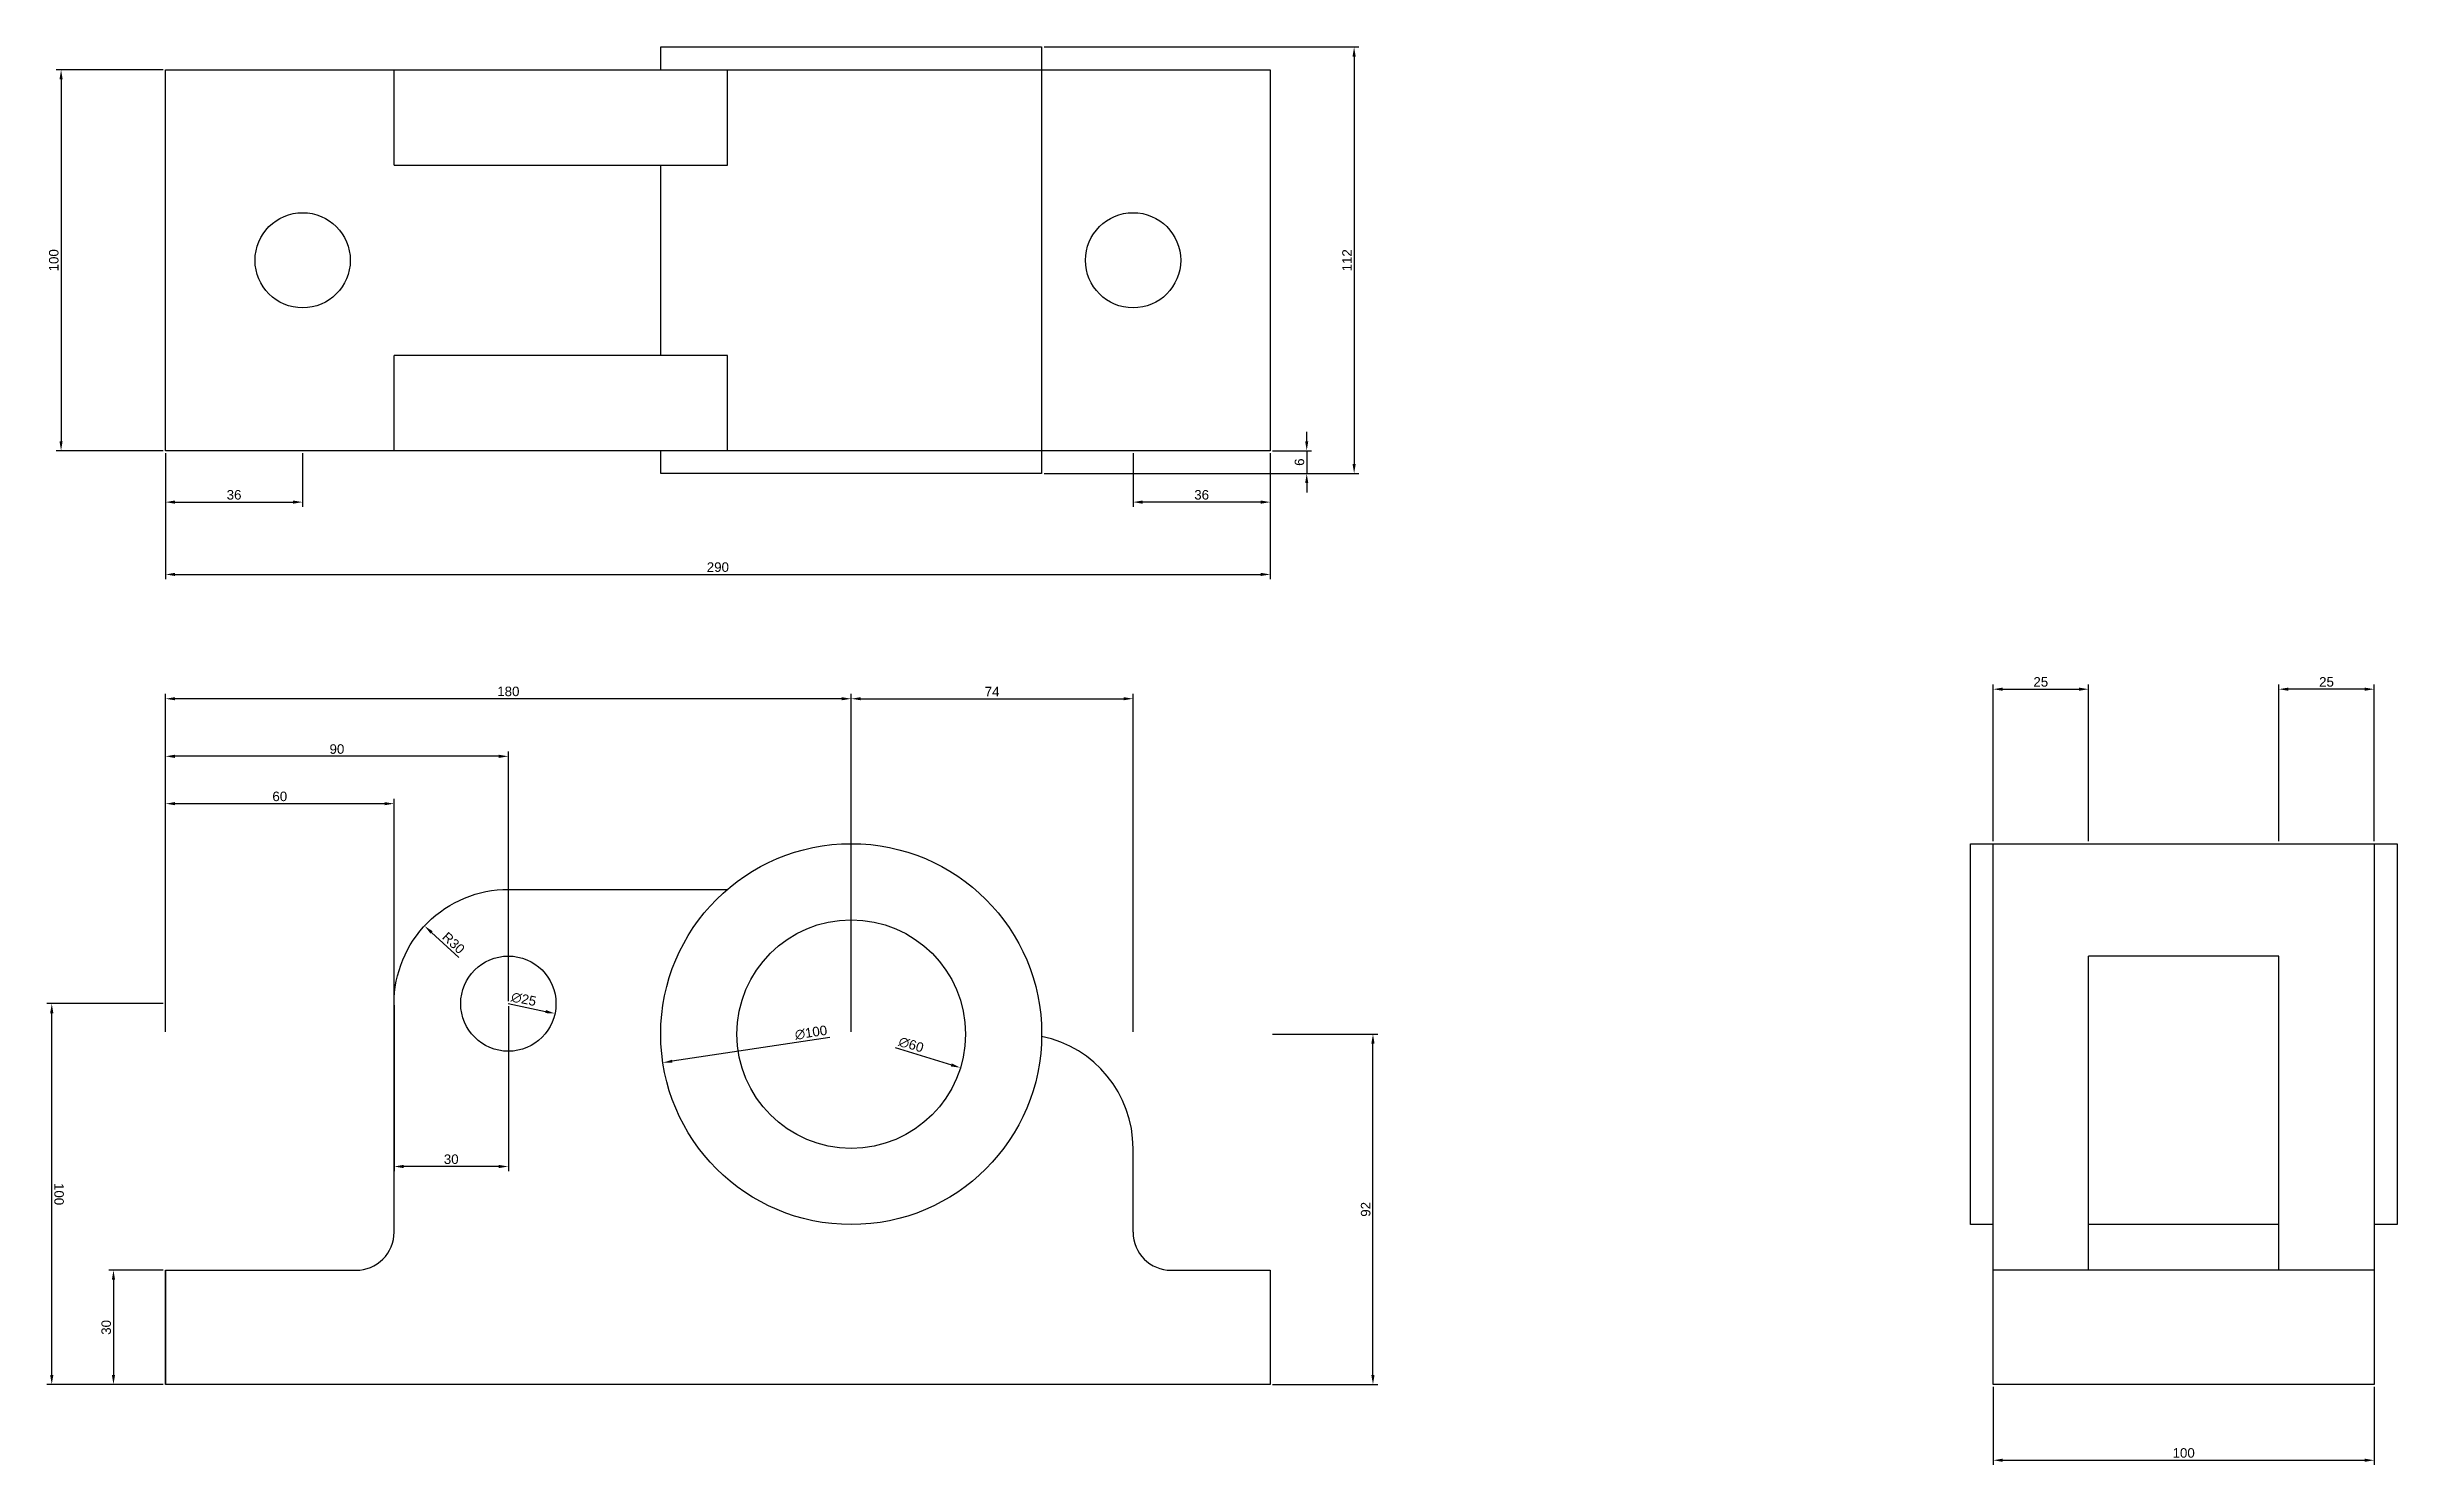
# Model space of a CAD drawing. Header units: millimetres. Extents: x 2588 to 3205, y 1691 to 2063.
import ezdxf

# ---------------------------------------------------------------- set-up
doc = ezdxf.new("R2010")
doc.units = ezdxf.units.MM
doc.styles.get("Standard").update_dxf_attribs({"font": 'arial.ttf'})
doc.dimstyles.new('ISO-25', dxfattribs={"dimtxt": 2.5, "dimasz": 2.5, "dimexe": 1.25, "dimexo": 0.625, "dimtad": 1, "dimtxsty": 'Standard', "dimcen": 2.5, "dimclrd": 3, "dimclre": 3, "dimclrt": 3, "dimadec": 0, "dimazin": 0, "dimtfac": 1, "dimtmove": 0, "dimatfit": 3, "dimfxl": 1, "dimarcsym": 0})

# ---------------------------------------------------------------- blocks, each defined once
blk = doc.blocks.new('*D1')
at = {"color": 3, "lineweight": -2, "transparency": 16777216}
for p, q in [((2618.98, 2057.12), (2590.93, 2057.12)), ((2592.18, 2054.62), (2592.18, 1959.62)), ((2618.98, 1957.12), (2590.93, 1957.12))]:
    blk.add_line(p, q, dxfattribs=at)
at = {"color": 3, "transparency": 16777216}
for points in [[(2591.77, 2054.62), (2592.6, 2054.62), (2592.18, 2057.12)], [(2591.77, 1959.62), (2592.6, 1959.62), (2592.18, 1957.12)]]:
    blk.add_solid(points, dxfattribs=at)
at = {"layer": 'Defpoints', "color": 0, "transparency": 16777216}
for p in [(2619.6, 2057.12), (2592.18, 1957.12), (2619.6, 1957.12)]:
    blk.add_point(p, dxfattribs=at)
at = {"color": 3, "transparency": 16777216, "insert": (2590.28, 2007.12), "char_height": 2.5, "attachment_point": 5, "rotation": 90}
blk.add_mtext('100', dxfattribs=at)
blk = doc.blocks.new('*D2')
at = {"color": 3, "lineweight": -2, "transparency": 16777216}
for p, q in [((2619.6, 1956.49), (2619.6, 1942.38)), ((2655.6, 1956.49), (2655.6, 1942.38)), ((2622.1, 1943.63), (2653.1, 1943.63))]:
    blk.add_line(p, q, dxfattribs=at)
at = {"color": 3, "transparency": 16777216}
for points in [[(2622.1, 1944.05), (2622.1, 1943.21), (2619.6, 1943.63)], [(2653.1, 1944.05), (2653.1, 1943.21), (2655.6, 1943.63)]]:
    blk.add_solid(points, dxfattribs=at)
at = {"layer": 'Defpoints', "color": 0, "transparency": 16777216}
for p in [(2619.6, 1957.12), (2655.6, 1957.12), (2655.6, 1943.63)]:
    blk.add_point(p, dxfattribs=at)
at = {"color": 3, "transparency": 16777216, "insert": (2637.6, 1945.53), "char_height": 2.5, "attachment_point": 5}
blk.add_mtext('36', dxfattribs=at)
blk = doc.blocks.new('*D3')
at = {"color": 3, "lineweight": -2, "transparency": 16777216}
for p, q in [((2873.6, 1956.49), (2873.6, 1942.38)), ((2909.6, 1956.49), (2909.6, 1942.38)), ((2907.1, 1943.63), (2876.1, 1943.63))]:
    blk.add_line(p, q, dxfattribs=at)
at = {"color": 3, "transparency": 16777216}
for points in [[(2876.1, 1944.05), (2876.1, 1943.21), (2873.6, 1943.63)], [(2907.1, 1944.05), (2907.1, 1943.21), (2909.6, 1943.63)]]:
    blk.add_solid(points, dxfattribs=at)
at = {"layer": 'Defpoints', "color": 0, "transparency": 16777216}
for p in [(2873.6, 1957.12), (2909.6, 1957.12), (2873.6, 1943.63)]:
    blk.add_point(p, dxfattribs=at)
at = {"color": 3, "transparency": 16777216, "insert": (2891.6, 1945.53), "char_height": 2.5, "attachment_point": 5}
blk.add_mtext('36', dxfattribs=at)
blk = doc.blocks.new('*D4')
at = {"color": 3, "lineweight": -2, "transparency": 16777216}
for p, q in [((2919.18, 1959.62), (2919.18, 1962.12)), ((2910.23, 1957.12), (2920.43, 1957.12)), ((2919.18, 1957.12), (2919.18, 1951.12)), ((2910.23, 1951.12), (2920.43, 1951.12)), ((2919.18, 1948.62), (2919.18, 1946.12))]:
    blk.add_line(p, q, dxfattribs=at)
at = {"color": 3, "transparency": 16777216}
for points in [[(2918.77, 1959.62), (2919.6, 1959.62), (2919.18, 1957.12)], [(2918.77, 1948.62), (2919.6, 1948.62), (2919.18, 1951.12)]]:
    blk.add_solid(points, dxfattribs=at)
at = {"layer": 'Defpoints', "color": 0, "transparency": 16777216}
for p in [(2909.6, 1957.12), (2909.6, 1951.12), (2919.18, 1951.12)]:
    blk.add_point(p, dxfattribs=at)
at = {"color": 3, "transparency": 16777216, "insert": (2917.28, 1954.12), "char_height": 2.5, "attachment_point": 5, "rotation": 90}
blk.add_mtext('6', dxfattribs=at)
blk = doc.blocks.new('*D5')
at = {"color": 3, "lineweight": -2, "transparency": 16777216}
for p, q in [((2850.23, 2063.12), (2932.88, 2063.12)), ((2931.63, 2060.62), (2931.63, 1953.62)), ((2850.23, 1951.12), (2932.88, 1951.12))]:
    blk.add_line(p, q, dxfattribs=at)
at = {"color": 3, "transparency": 16777216}
for points in [[(2931.21, 2060.62), (2932.04, 2060.62), (2931.63, 2063.12)], [(2931.21, 1953.62), (2932.04, 1953.62), (2931.63, 1951.12)]]:
    blk.add_solid(points, dxfattribs=at)
at = {"layer": 'Defpoints', "color": 0, "transparency": 16777216}
for p in [(2849.6, 2063.12), (2849.6, 1951.12), (2931.63, 1951.12)]:
    blk.add_point(p, dxfattribs=at)
at = {"color": 3, "transparency": 16777216, "insert": (2929.75, 2007.12), "char_height": 2.5, "attachment_point": 5, "rotation": 90}
blk.add_mtext('112', dxfattribs=at)
blk = doc.blocks.new('*D6')
at = {"color": 3, "lineweight": -2, "transparency": 16777216}
for p, q in [((2619.6, 1956.49), (2619.6, 1923.39)), ((2909.6, 1956.49), (2909.6, 1923.39)), ((2622.1, 1924.64), (2907.1, 1924.64))]:
    blk.add_line(p, q, dxfattribs=at)
at = {"color": 3, "transparency": 16777216}
for points in [[(2622.1, 1925.06), (2622.1, 1924.23), (2619.6, 1924.64)], [(2907.1, 1925.06), (2907.1, 1924.23), (2909.6, 1924.64)]]:
    blk.add_solid(points, dxfattribs=at)
at = {"layer": 'Defpoints', "color": 0, "transparency": 16777216}
for p in [(2619.6, 1957.12), (2909.6, 1957.12), (2909.6, 1924.64)]:
    blk.add_point(p, dxfattribs=at)
at = {"color": 3, "transparency": 16777216, "insert": (2764.6, 1926.55), "char_height": 2.5, "attachment_point": 5}
blk.add_mtext('290', dxfattribs=at)
blk = doc.blocks.new('*D7')
at = {"color": 3, "lineweight": -2, "transparency": 16777216}
for p, q in [((2618.98, 1741.96), (2604.69, 1741.96)), ((2605.94, 1739.46), (2605.94, 1714.46)), ((2618.98, 1711.96), (2604.69, 1711.96))]:
    blk.add_line(p, q, dxfattribs=at)
at = {"color": 3, "transparency": 16777216}
for points in [[(2605.52, 1739.46), (2606.36, 1739.46), (2605.94, 1741.96)], [(2605.52, 1714.46), (2606.36, 1714.46), (2605.94, 1711.96)]]:
    blk.add_solid(points, dxfattribs=at)
at = {"layer": 'Defpoints', "color": 0, "transparency": 16777216}
for p in [(2619.6, 1741.96), (2605.94, 1711.96), (2619.6, 1711.96)]:
    blk.add_point(p, dxfattribs=at)
at = {"color": 3, "transparency": 16777216, "insert": (2604.04, 1726.96), "char_height": 2.5, "attachment_point": 5, "rotation": 90}
blk.add_mtext('30', dxfattribs=at)
blk = doc.blocks.new('*D8')
at = {"color": 3, "lineweight": -2, "transparency": 16777216}
for p, q in [((2618.97, 1811.96), (2588.49, 1811.96)), ((2589.74, 1714.46), (2589.74, 1809.46)), ((2618.98, 1711.96), (2588.49, 1711.96))]:
    blk.add_line(p, q, dxfattribs=at)
at = {"color": 3, "transparency": 16777216}
for points in [[(2590.16, 1809.46), (2589.32, 1809.46), (2589.74, 1811.96)], [(2590.16, 1714.46), (2589.33, 1714.46), (2589.74, 1711.96)]]:
    blk.add_solid(points, dxfattribs=at)
at = {"layer": 'Defpoints', "color": 0, "transparency": 16777216}
for p in [(2589.74, 1811.96), (2619.6, 1811.96), (2619.6, 1711.96)]:
    blk.add_point(p, dxfattribs=at)
at = {"color": 3, "transparency": 16777216, "insert": (2591.64, 1761.96), "char_height": 2.5, "attachment_point": 5, "rotation": 270.00132}
blk.add_mtext('100', dxfattribs=at)
blk = doc.blocks.new('*D9')
at = {"color": 3, "lineweight": -2, "transparency": 16777216}
for p, q in [((2619.6, 1812.58), (2619.6, 1865.71)), ((2677.1, 1864.46), (2622.1, 1864.46)), ((2679.6, 1812.58), (2679.6, 1865.71))]:
    blk.add_line(p, q, dxfattribs=at)
at = {"color": 3, "transparency": 16777216}
for points in [[(2622.1, 1864.88), (2622.1, 1864.05), (2619.6, 1864.46)], [(2677.1, 1864.88), (2677.1, 1864.05), (2679.6, 1864.46)]]:
    blk.add_solid(points, dxfattribs=at)
at = {"layer": 'Defpoints', "color": 0, "transparency": 16777216}
for p in [(2619.6, 1864.46), (2619.6, 1811.96), (2679.6, 1811.96)]:
    blk.add_point(p, dxfattribs=at)
at = {"color": 3, "transparency": 16777216, "insert": (2649.6, 1866.36), "char_height": 2.5, "attachment_point": 5}
blk.add_mtext('60', dxfattribs=at)
blk = doc.blocks.new('*D10')
at = {"color": 3, "lineweight": -2, "transparency": 16777216}
for p, q in [((2619.6, 1812.58), (2619.6, 1878.14)), ((2707.1, 1876.89), (2622.1, 1876.89)), ((2709.6, 1812.58), (2709.6, 1878.14))]:
    blk.add_line(p, q, dxfattribs=at)
at = {"color": 3, "transparency": 16777216}
for points in [[(2622.1, 1877.31), (2622.1, 1876.47), (2619.6, 1876.89)], [(2707.1, 1877.31), (2707.1, 1876.47), (2709.6, 1876.89)]]:
    blk.add_solid(points, dxfattribs=at)
at = {"layer": 'Defpoints', "color": 0, "transparency": 16777216}
for p in [(2619.6, 1876.89), (2619.6, 1811.96), (2709.6, 1811.96)]:
    blk.add_point(p, dxfattribs=at)
at = {"color": 3, "transparency": 16777216, "insert": (2664.6, 1878.79), "char_height": 2.5, "attachment_point": 5}
blk.add_mtext('90', dxfattribs=at)
blk = doc.blocks.new('*D11')
at = {"color": 3, "lineweight": -2, "transparency": 16777216}
for p, q in [((2619.6, 1804.58), (2619.6, 1893.26)), ((2797.1, 1892.01), (2622.1, 1892.01)), ((2799.6, 1804.58), (2799.6, 1893.26))]:
    blk.add_line(p, q, dxfattribs=at)
at = {"color": 3, "transparency": 16777216}
for points in [[(2622.1, 1892.43), (2622.1, 1891.6), (2619.6, 1892.01)], [(2797.1, 1892.43), (2797.1, 1891.6), (2799.6, 1892.01)]]:
    blk.add_solid(points, dxfattribs=at)
at = {"layer": 'Defpoints', "color": 0, "transparency": 16777216}
for p in [(2619.6, 1892.01), (2619.6, 1803.96), (2799.6, 1803.96)]:
    blk.add_point(p, dxfattribs=at)
at = {"color": 3, "transparency": 16777216, "insert": (2709.6, 1893.92), "char_height": 2.5, "attachment_point": 5}
blk.add_mtext('180', dxfattribs=at)
blk = doc.blocks.new('*D12')
at = {"color": 3, "lineweight": -2, "transparency": 16777216}
for p, q in [((2799.6, 1804.58), (2799.6, 1893.26)), ((2802.1, 1892.01), (2871.1, 1892.01)), ((2873.6, 1804.58), (2873.6, 1893.26))]:
    blk.add_line(p, q, dxfattribs=at)
at = {"color": 3, "transparency": 16777216}
for points in [[(2802.1, 1892.43), (2802.1, 1891.6), (2799.6, 1892.01)], [(2871.1, 1892.43), (2871.1, 1891.6), (2873.6, 1892.01)]]:
    blk.add_solid(points, dxfattribs=at)
at = {"layer": 'Defpoints', "color": 0, "transparency": 16777216}
for p in [(2873.6, 1892.01), (2799.6, 1803.96), (2873.6, 1803.96)]:
    blk.add_point(p, dxfattribs=at)
at = {"color": 3, "transparency": 16777216, "insert": (2836.6, 1893.89), "char_height": 2.5, "attachment_point": 5}
blk.add_mtext('74', dxfattribs=at)
blk = doc.blocks.new('*D13')
at = {"color": 3, "lineweight": -2, "transparency": 16777216}
for p, q in [((2910.23, 1803.96), (2937.82, 1803.96)), ((2936.57, 1714.46), (2936.57, 1801.46)), ((2910.23, 1711.96), (2937.82, 1711.96))]:
    blk.add_line(p, q, dxfattribs=at)
at = {"color": 3, "transparency": 16777216}
for points in [[(2936.15, 1801.46), (2936.98, 1801.46), (2936.57, 1803.96)], [(2936.15, 1714.46), (2936.98, 1714.46), (2936.57, 1711.96)]]:
    blk.add_solid(points, dxfattribs=at)
at = {"layer": 'Defpoints', "color": 0, "transparency": 16777216}
for p in [(2909.6, 1803.96), (2936.57, 1803.96), (2909.6, 1711.96)]:
    blk.add_point(p, dxfattribs=at)
at = {"color": 3, "transparency": 16777216, "insert": (2934.67, 1757.96), "char_height": 2.5, "attachment_point": 5, "rotation": 90}
blk.add_mtext('92', dxfattribs=at)
blk = doc.blocks.new('*D14')
at = {"color": 3, "lineweight": -2, "transparency": 16777216}
blk.add_line((2811.15, 1800.41), (2825.89, 1795.88), dxfattribs=at)
at = {"color": 3, "transparency": 16777216}
blk.add_solid([(2826.01, 1796.28), (2825.77, 1795.48), (2828.28, 1795.14)], dxfattribs=at)
at = {"layer": 'Defpoints', "color": 0, "transparency": 16777216}
for p in [(2770.93, 1812.77), (2828.28, 1795.14)]:
    blk.add_point(p, dxfattribs=at)
at = {"color": 3, "transparency": 16777216, "insert": (2815.34, 1801.18), "char_height": 2.5, "attachment_point": 5, "rotation": 342.91452}
blk.add_mtext('∅60', dxfattribs=at)
blk = doc.blocks.new('*D15')
at = {"color": 3, "lineweight": -2, "transparency": 16777216}
blk.add_line((2794.03, 1803.11), (2752.64, 1796.84), dxfattribs=at)
at = {"color": 3, "transparency": 16777216}
blk.add_solid([(2752.58, 1797.25), (2752.7, 1796.43), (2750.17, 1796.46)], dxfattribs=at)
at = {"layer": 'Defpoints', "color": 0, "transparency": 16777216}
for p in [(2849.04, 1811.45), (2750.17, 1796.46)]:
    blk.add_point(p, dxfattribs=at)
at = {"color": 3, "transparency": 16777216, "insert": (2789.05, 1804.35), "char_height": 2.5, "attachment_point": 5, "rotation": 8.61897}
blk.add_mtext('∅100', dxfattribs=at)
blk = doc.blocks.new('*D16')
at = {"color": 3, "lineweight": -2, "transparency": 16777216}
blk.add_line((2709.53, 1811.97), (2719.38, 1809.89), dxfattribs=at)
at = {"color": 3, "transparency": 16777216}
blk.add_solid([(2719.47, 1810.29), (2719.3, 1809.48), (2721.83, 1809.37)], dxfattribs=at)
at = {"layer": 'Defpoints', "color": 0, "transparency": 16777216}
for p in [(2697.37, 1814.55), (2721.83, 1809.37)]:
    blk.add_point(p, dxfattribs=at)
at = {"color": 3, "transparency": 16777216, "insert": (2713.64, 1813.12), "char_height": 2.5, "attachment_point": 5, "rotation": 348.04733}
blk.add_mtext('∅25', dxfattribs=at)
blk = doc.blocks.new('*D17')
at = {"color": 3, "lineweight": -2, "transparency": 16777216}
for p, q in [((2679.6, 1811.54), (2679.6, 1767.96)), ((2709.6, 1811.33), (2709.6, 1767.96)), ((2707.1, 1769.21), (2682.1, 1769.21))]:
    blk.add_line(p, q, dxfattribs=at)
at = {"color": 3, "transparency": 16777216}
for points in [[(2682.1, 1769.62), (2682.1, 1768.79), (2679.6, 1769.21)], [(2707.1, 1769.62), (2707.1, 1768.79), (2709.6, 1769.21)]]:
    blk.add_solid(points, dxfattribs=at)
at = {"layer": 'Defpoints', "color": 0, "transparency": 16777216}
for p in [(2679.6, 1812.16), (2709.6, 1811.96), (2679.6, 1769.21)]:
    blk.add_point(p, dxfattribs=at)
at = {"color": 3, "transparency": 16777216, "insert": (2694.6, 1771.11), "char_height": 2.5, "attachment_point": 5}
blk.add_mtext('30', dxfattribs=at)
blk = doc.blocks.new('*D18')
at = {"color": 3, "lineweight": -2, "transparency": 16777216}
blk.add_line((2696.57, 1824.06), (2689.44, 1830.66), dxfattribs=at)
at = {"color": 3, "transparency": 16777216}
blk.add_solid([(2689.73, 1830.97), (2689.16, 1830.36), (2687.61, 1832.36)], dxfattribs=at)
at = {"layer": 'Defpoints', "color": 0, "transparency": 16777216}
for p in [(2687.61, 1832.36), (2709.6, 1811.96)]:
    blk.add_point(p, dxfattribs=at)
at = {"color": 3, "transparency": 16777216, "insert": (2695.21, 1827.9), "char_height": 2.5, "attachment_point": 5, "rotation": 317.13975}
blk.add_mtext('R30', dxfattribs=at)
blk = doc.blocks.new('*D19')
at = {"color": 3, "lineweight": -2, "transparency": 16777216}
for p, q in [((3099.39, 1854.58), (3099.39, 1895.77)), ((3101.89, 1894.52), (3121.89, 1894.52)), ((3124.39, 1854.58), (3124.39, 1895.77))]:
    blk.add_line(p, q, dxfattribs=at)
at = {"color": 3, "transparency": 16777216}
for points in [[(3101.89, 1894.93), (3101.89, 1894.1), (3099.39, 1894.52)], [(3121.89, 1894.93), (3121.89, 1894.1), (3124.39, 1894.52)]]:
    blk.add_solid(points, dxfattribs=at)
at = {"layer": 'Defpoints', "color": 0, "transparency": 16777216}
for p in [(3124.39, 1894.52), (3099.39, 1853.96), (3124.39, 1853.96)]:
    blk.add_point(p, dxfattribs=at)
at = {"color": 3, "transparency": 16777216, "insert": (3111.89, 1896.42), "char_height": 2.5, "attachment_point": 5}
blk.add_mtext('25', dxfattribs=at)
blk = doc.blocks.new('*D20')
at = {"color": 3, "lineweight": -2, "transparency": 16777216}
for p, q in [((3174.39, 1854.58), (3174.39, 1895.77)), ((3196.89, 1894.52), (3176.89, 1894.52)), ((3199.39, 1854.58), (3199.39, 1895.77))]:
    blk.add_line(p, q, dxfattribs=at)
at = {"color": 3, "transparency": 16777216}
for points in [[(3176.89, 1894.93), (3176.89, 1894.1), (3174.39, 1894.52)], [(3196.89, 1894.93), (3196.89, 1894.1), (3199.39, 1894.52)]]:
    blk.add_solid(points, dxfattribs=at)
at = {"layer": 'Defpoints', "color": 0, "transparency": 16777216}
for p in [(3174.39, 1894.52), (3174.39, 1853.96), (3199.39, 1853.96)]:
    blk.add_point(p, dxfattribs=at)
at = {"color": 3, "transparency": 16777216, "insert": (3186.89, 1896.42), "char_height": 2.5, "attachment_point": 5}
blk.add_mtext('25', dxfattribs=at)
blk = doc.blocks.new('*D21')
at = {"color": 3, "lineweight": -2, "transparency": 16777216}
for p, q in [((3099.39, 1711.33), (3099.39, 1690.84)), ((3199.39, 1711.33), (3199.39, 1690.84)), ((3101.89, 1692.09), (3196.89, 1692.09))]:
    blk.add_line(p, q, dxfattribs=at)
at = {"color": 3, "transparency": 16777216}
for points in [[(3101.89, 1692.5), (3101.89, 1691.67), (3099.39, 1692.09)], [(3196.89, 1692.5), (3196.89, 1691.67), (3199.39, 1692.09)]]:
    blk.add_solid(points, dxfattribs=at)
at = {"layer": 'Defpoints', "color": 0, "transparency": 16777216}
for p in [(3099.39, 1711.96), (3199.39, 1711.96), (3199.39, 1692.09)]:
    blk.add_point(p, dxfattribs=at)
at = {"color": 3, "transparency": 16777216, "insert": (3149.39, 1693.99), "char_height": 2.5, "attachment_point": 5}
blk.add_mtext('100', dxfattribs=at)

msp = doc.modelspace()

# ---------------------------------------------------------------- linework, layer by layer
for p, q in [((2619.602, 2057.116), (2909.602, 2057.116)), ((2619.602, 1957.116), (2619.602, 2057.116)), ((2679.602, 2032.116), (2679.602, 2057.116)), ((2767.106, 2032.116), (2767.106, 2057.116)), ((2909.602, 2057.116), (2909.602, 1957.116)), ((2679.602, 2032.116), (2767.106, 2032.116)), ((2767.106, 1982.116), (2679.602, 1982.116)), ((2679.602, 1957.116), (2679.602, 1982.116)), ((2767.106, 1957.116), (2767.106, 1982.116)), ((2909.602, 1957.116), (2619.602, 1957.116)), ((3099.394, 1853.958), (3199.394, 1853.958)), ((3099.394, 1711.958), (3099.394, 1853.958)), ((3199.394, 1853.958), (3199.394, 1711.958)), ((3124.394, 1741.958), (3124.394, 1824.458)), ((3174.394, 1824.458), (3124.394, 1824.458)), ((3174.394, 1741.958), (3174.394, 1824.458)), ((2679.602, 1799.425), (2679.602, 1811.958)), ((2873.602, 1751.958), (2873.602, 1773.958)), ((3174.394, 1753.958), (3124.394, 1753.958)), ((2883.602, 1741.958), (2909.602, 1741.958)), ((2909.602, 1741.958), (2909.602, 1711.958)), ((3199.394, 1741.958), (3099.394, 1741.958)), ((2909.602, 1711.958), (2619.602, 1711.958)), ((3199.394, 1711.958), (3099.394, 1711.958))]:
    msp.add_line(p, q)
for points in [[(2749.602, 2057.116), (2749.602, 2063.116), (2849.602, 2063.116), (2849.602, 1951.116), (2749.602, 1951.116), (2749.602, 1957.116)], [(2749.602, 1982.116), (2749.602, 2032.116)], [(3099.394, 1753.958), (3093.394, 1753.958), (3093.394, 1853.958), (3205.394, 1853.958), (3205.394, 1753.958), (3199.394, 1753.958)], [(3174.394, 1753.958), (3124.394, 1753.958)]]:
    msp.add_lwpolyline(points)
msp.add_lwpolyline([(2619.602, 1741.958), (2669.602, 1741.958, 0.4142136), (2679.602, 1751.958), (2679.602, 1811.958, -0.4142136), (2709.602, 1841.958), (2767.106, 1841.958)], format="xyb")
msp.add_lwpolyline([(2619.602, 1711.958), (2619.602, 1741.958)], close=True)
for centre, radius in [((2655.602, 2007.116), 12.5), ((2873.602, 2007.116), 12.5), ((2799.602, 1803.958), 50), ((2799.602, 1803.958), 30), ((2709.602, 1811.958), 12.5)]:
    msp.add_circle(centre, radius)
for centre, radius, start, end in [((2843.602, 1773.958), 30, 360, 78.470185), ((2883.602, 1751.958), 10, 180, 270)]:
    msp.add_arc(centre, radius, start, end)

# ---------------------------------------------------------------- dimensions: what is measured, and where the dimension line sits
at = {"color": 114, "true_color": 0x139b48}
for base, p1, p2, picture, middle in [((2931.627, 1951.116), (2849.602, 2063.116), (2849.602, 1951.116), '*D5', (2929.746, 2007.116)), ((2592.184, 1957.116), (2619.602, 2057.116), (2619.602, 1957.116), '*D1', (2590.282, 2007.116)), ((2919.184, 1951.116), (2909.602, 1957.116), (2909.602, 1951.116), '*D4', (2917.283, 1954.116)), ((2936.567, 1803.958), (2909.602, 1711.958), (2909.602, 1803.958), '*D13', (2934.666, 1757.958)), ((2605.941, 1711.958), (2619.602, 1741.958), (2619.602, 1711.958), '*D7', (2604.039, 1726.958))]:
    dim = msp.add_linear_dim(base=base, p1=p1, p2=p2, angle=90, dimstyle='ISO-25', dxfattribs=at)
    dim.commit()
    dim.dimension.update_dxf_attribs({"geometry": picture, "text_midpoint": middle})
for base, p1, p2, picture, middle in [((2655.602, 1943.63), (2619.602, 1957.116), (2655.602, 1957.116), '*D2', (2637.602, 1945.532)), ((2909.602, 1924.644), (2619.602, 1957.116), (2909.602, 1957.116), '*D6', (2764.602, 1926.545)), ((2873.602, 1943.63), (2909.602, 1957.116), (2873.602, 1957.116), '*D3', (2891.602, 1945.532)), ((2619.602, 1892.014), (2799.602, 1803.958), (2619.602, 1803.958), '*D11', (2709.602, 1893.916)), ((2873.602, 1892.014), (2799.602, 1803.958), (2873.602, 1803.958), '*D12', (2836.602, 1893.889)), ((3124.394, 1894.518), (3099.394, 1853.958), (3124.394, 1853.958), '*D19', (3111.894, 1896.419)), ((3174.394, 1894.518), (3199.394, 1853.958), (3174.394, 1853.958), '*D20', (3186.894, 1896.419)), ((2619.599, 1876.89), (2709.602, 1811.958), (2619.599, 1811.958), '*D10', (2664.601, 1878.791)), ((2619.599, 1864.462), (2679.602, 1811.958), (2619.599, 1811.958), '*D9', (2649.601, 1866.363)), ((2679.602, 1769.208), (2709.602, 1811.958), (2679.602, 1812.164), '*D17', (2694.602, 1771.11)), ((3199.394, 1692.087), (3099.394, 1711.958), (3199.394, 1711.958), '*D21', (3149.394, 1693.988))]:
    dim = msp.add_linear_dim(base=base, p1=p1, p2=p2, dimstyle='ISO-25', dxfattribs=at)
    dim.commit()
    dim.dimension.update_dxf_attribs({"geometry": picture, "text_midpoint": middle})
dim = msp.add_radius_dim(center=(2709.602, 1811.958), mpoint=(2687.611, 1832.364), dimstyle='ISO-25', dxfattribs=at)
dim.commit()
dim.dimension.update_dxf_attribs({"geometry": '*D18', "text_midpoint": (2693.921, 1826.509), "dimtype": 164})
for p1, p2, picture, middle in [((2697.373, 1814.547), (2721.831, 1809.369), '*D16', (2713.236, 1811.189)), ((2849.037, 1811.451), (2750.166, 1796.465), '*D15', (2789.344, 1802.403)), ((2770.926, 1812.772), (2828.278, 1795.144), '*D14', (2814.757, 1799.3))]:
    dim = msp.add_diameter_dim_2p(p1=p1, p2=p2, dimstyle='ISO-25', dxfattribs=at)
    dim.commit()
    dim.dimension.update_dxf_attribs({"geometry": picture, "text_midpoint": middle, "dimtype": 163})
dim = msp.add_aligned_dim(p1=(2619.602, 1711.958), p2=(2619.599, 1811.958), distance=29.859, dimstyle='ISO-25', dxfattribs=at)
dim.commit()
dim.dimension.update_dxf_attribs({"geometry": '*D8', "text_midpoint": (2591.643, 1761.957)})

doc.saveas('drawing.dxf')
